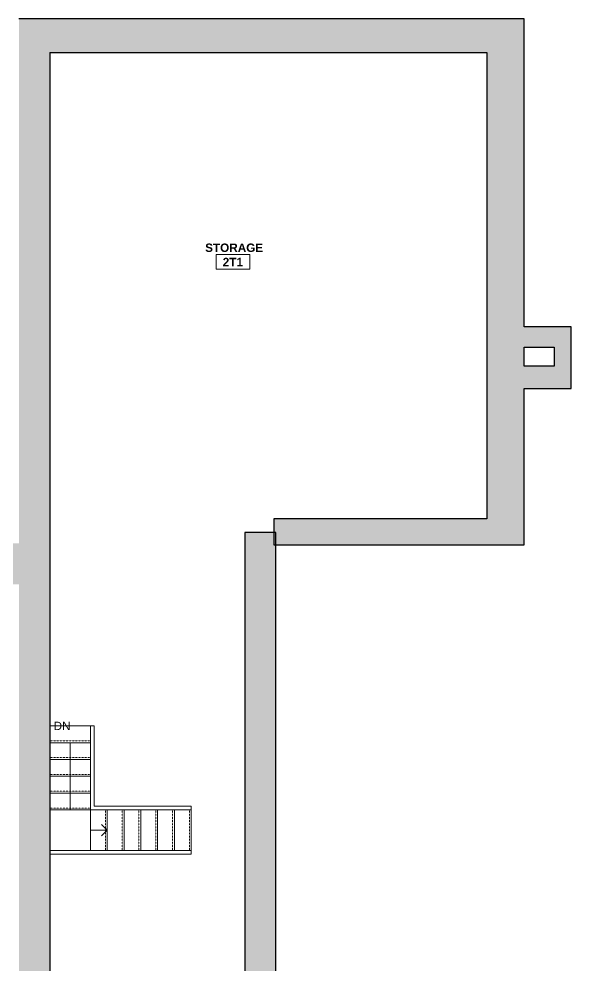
# Model space of a CAD drawing. Header units: inches. Extents: x -1176 to 1507, y -2587 to 978.
# Drawn here: x 1211 to 1507, y 363 to 870 of the extents above; entities that cross this region are included whole.
import ezdxf

# ---------------------------------------------------------------- set-up
doc = ezdxf.new("R2010")
doc.units = ezdxf.units.IN
doc.header["$MEASUREMENT"] = 0
doc.linetypes.add('Overhead 1_16_', pattern=[0.101562, 0.0625, -0.039062])
for name, color, linetype, lineweight in [('A-AREA-IDEN', 2, 'Continuous', 9), ('A-WALL', 113, 'Continuous', 18), ('A-WALL-PATT', 111, 'Continuous', 18), ('S-STRS', 31, 'Continuous', 18), ('S-STRS-ANNO', 31, 'Continuous', 9), ('S-STRS-IDEN', 31, 'Continuous', 9)]:
    doc.layers.add(name, color=color, linetype=linetype, lineweight=lineweight)
doc.styles.add('Swis721 Lt BT', font='swissl.ttf', dxfattribs={"height": 4.5})
doc.styles.add('Swis721 Lt BT_B', font='', dxfattribs={"height": 4.5})
doc.styles.get('Swis721 Lt BT_B').set_extended_font_data('Swis721 Lt BT', bold=True)

# ---------------------------------------------------------------- blocks, each defined once
blk = doc.blocks.new('Room Tag - Room Name and Number-3379422-2nd Floor Construction')
at = {"layer": 'A-AREA-IDEN'}
for p, q in [((-0.188, -0.164), (-0.188, -0.002)), ((-0.188, -0.002), (0.187, -0.002)), ((0.187, -0.002), (-0.188, -0.002)), ((-0.188, -0.002), (-0.188, -0.164)), ((0.187, -0.002), (0.187, -0.164)), ((0.187, -0.164), (0.187, -0.002)), ((0.187, -0.164), (-0.188, -0.164)), ((-0.188, -0.164), (0.187, -0.164))]:
    blk.add_line(p, q, dxfattribs=at)

msp = doc.modelspace()

# ---------------------------------------------------------------- hatches: boundary and pattern name
at = {"layer": 'A-WALL-PATT', "lineweight": 9}
for points in [[(1340.81, 851.94), (1340.81, 869.94), (1211.24, 869.94), (1211.24, 851.94), (1227.74, 851.94)], [(1461.87, 851.94), (1461.87, 869.94), (1340.81, 869.94), (1340.81, 851.94)], [(1481.87, 737.41), (1481.87, 869.94), (1461.87, 869.94), (1461.87, 737.41)], [(1227.74, 283.44), (1227.74, 851.94), (1211.24, 851.94), (1211.24, 356.74), (1211.6, 356.91), (1211.6, 347), (1211.24, 347), (1211.24, 283.44), (1224.24, 283.44)], [(1461.87, 602.25), (1481.87, 602.25), (1481.87, 737.41), (1461.87, 737.41), (1461.87, 725.97)], [(1481.87, 694.04), (1498.03, 694.04), (1498.03, 705.04), (1481.87, 705.04)], [(1507.03, 683.97), (1507.03, 705.04), (1498.03, 705.04), (1498.03, 683.97)], [(1507.03, 671.97), (1507.03, 683.97), (1481.87, 683.97), (1481.87, 671.97)], [(1481.87, 588.25), (1481.87, 602.25), (1347.81, 602.25), (1347.81, 588.25), (1372.41, 588.25)], [(1332.31, 300.1), (1348.81, 300.1), (1348.81, 594.93), (1332.31, 594.93), (1332.31, 481.07)]]:
    msp.add_hatch(color=7, dxfattribs=at).paths.add_polyline_path(points, flags=0)
at = {"layer": 'A-WALL-PATT'}
h = msp.add_hatch(color=250, dxfattribs=at)
h.paths.add_polyline_path([(1211.24, 567.01), (1211.24, 589.01), (1167.7, 589.01), (1167.7, 567.01)], flags=0)
h.paths.add_polyline_path([(697.15, 567.01), (745.99, 567.01), (745.99, 589.01), (682.43, 589.01), (682.43, 567.01), (692.2, 567.01)], flags=0)
h.paths.add_polyline_path([(1130.2, 567.01), (1130.2, 589.01), (1068.64, 589.01), (1068.64, 567.01), (1130.01, 567.01)], flags=0)
h.paths.add_polyline_path([(783.49, 567.01), (837.04, 567.01), (837.04, 589.01), (783.49, 589.01)], flags=0)
h.paths.add_polyline_path([(1031.14, 567.01), (1031.14, 589.01), (977.59, 589.01), (977.59, 567.01)], flags=0)
h.paths.add_polyline_path([(940.09, 567.01), (940.09, 589.01), (874.54, 589.01), (874.54, 567.01), (924.02, 567.01)], flags=0)
h.paths.add_polyline_path([(644.93, 567.01), (644.93, 589.01), (576.53, 589.01), (576.53, 567.01), (606.02, 567.01)], flags=0)
h.paths.add_polyline_path([(495.15, 567.01), (539.03, 567.01), (539.03, 589.01), (495.15, 589.01)], flags=0)

# ---------------------------------------------------------------- linework, layer by layer
at = {"layer": 'A-WALL', "color": 8, "lineweight": 30}
for p, q in [((1481.87, 869.94), (1211.24, 869.94)), ((1481.87, 705.04), (1481.87, 869.94)), ((1227.74, 851.94), (1461.87, 851.94)), ((1227.74, 851.94), (1227.74, 283.44)), ((1461.87, 851.94), (1461.87, 602.25)), ((1507.03, 705.04), (1481.87, 705.04)), ((1507.03, 671.97), (1507.03, 705.04)), ((1481.87, 683.97), (1481.87, 694.04)), ((1481.87, 694.04), (1498.03, 694.04)), ((1498.03, 694.04), (1498.03, 683.97)), ((1498.03, 683.97), (1481.87, 683.97)), ((1481.87, 588.25), (1481.87, 671.97)), ((1481.87, 671.97), (1507.03, 671.97)), ((1461.87, 602.25), (1347.81, 602.25)), ((1347.81, 602.25), (1347.81, 588.25)), ((1348.81, 594.93), (1332.31, 594.93)), ((1332.31, 594.93), (1332.31, 300.1)), ((1348.81, 283.6), (1348.81, 594.93)), ((1347.81, 588.25), (1481.87, 588.25))]:
    msp.add_line(p, q, dxfattribs=at)
at = {"layer": 'S-STRS', "lineweight": 9}
for p, q in [((1227.74, 491.26), (1249.56, 491.26)), ((1251.56, 491.26), (1249.56, 491.26)), ((1249.56, 482.26), (1249.56, 491.26)), ((1251.56, 448.26), (1251.56, 491.26)), ((1227.74, 482.26), (1249.56, 482.26)), ((1249.56, 473.26), (1249.56, 482.26)), ((1227.74, 473.26), (1249.56, 473.26)), ((1249.56, 464.26), (1249.56, 473.26)), ((1227.74, 464.26), (1249.56, 464.26)), ((1249.56, 455.26), (1249.56, 464.26)), ((1227.74, 455.26), (1249.56, 455.26)), ((1249.56, 446.26), (1249.56, 455.26)), ((1227.74, 446.26), (1249.56, 446.26)), ((1249.56, 446.26), (1251.56, 446.26)), ((1249.56, 424.6), (1249.56, 446.26)), ((1303.56, 448.26), (1251.56, 448.26)), ((1258.56, 446.26), (1251.56, 446.26)), ((1267.56, 446.26), (1258.56, 446.26)), ((1258.56, 424.47), (1258.56, 446.26)), ((1276.56, 446.26), (1267.56, 446.26)), ((1267.56, 424.47), (1267.56, 446.26)), ((1285.56, 446.26), (1276.56, 446.26)), ((1276.56, 424.47), (1276.56, 446.26)), ((1294.56, 446.26), (1285.56, 446.26)), ((1285.56, 424.47), (1285.56, 446.26)), ((1303.56, 446.26), (1294.56, 446.26)), ((1294.56, 424.47), (1294.56, 446.26)), ((1303.56, 446.26), (1303.56, 448.26)), ((1303.56, 424.47), (1303.56, 446.26)), ((1227.74, 424.6), (1249.56, 424.6)), ((1227.74, 422.6), (1249.56, 422.6)), ((1249.56, 424.47), (1249.56, 424.6)), ((1258.56, 424.47), (1249.56, 424.47)), ((1249.56, 422.6), (1249.56, 422.47)), ((1303.56, 422.47), (1249.56, 422.47)), ((1267.56, 424.47), (1258.56, 424.47)), ((1276.56, 424.47), (1267.56, 424.47)), ((1285.56, 424.47), (1276.56, 424.47)), ((1294.56, 424.47), (1285.56, 424.47)), ((1303.56, 424.47), (1294.56, 424.47)), ((1303.56, 422.47), (1303.56, 424.47))]:
    msp.add_line(p, q, dxfattribs=at)
at = {"layer": 'S-STRS', "linetype": 'Overhead 1_16_', "lineweight": 9}
for p, q in [((1227.74, 483.26), (1249.56, 483.26)), ((1227.74, 474.26), (1249.56, 474.26)), ((1227.74, 465.26), (1249.56, 465.26)), ((1227.74, 456.26), (1249.56, 456.26)), ((1227.74, 447.26), (1249.56, 447.26)), ((1257.56, 424.47), (1257.56, 446.26)), ((1266.56, 424.47), (1266.56, 446.26)), ((1275.56, 424.47), (1275.56, 446.26)), ((1284.56, 424.47), (1284.56, 446.26)), ((1293.56, 424.47), (1293.56, 446.26)), ((1302.56, 424.47), (1302.56, 446.26))]:
    msp.add_line(p, q, dxfattribs=at)
at = {"layer": 'S-STRS-ANNO'}
for p, q in [((1238.65, 473.26), (1238.65, 482.26)), ((1238.65, 464.26), (1238.65, 473.26)), ((1238.65, 455.26), (1238.65, 464.26)), ((1238.65, 446.26), (1238.65, 455.26)), ((1258.56, 435.37), (1255.56, 438.37)), ((1258.56, 435.37), (1249.56, 435.37)), ((1258.56, 435.37), (1255.56, 432.37))]:
    msp.add_line(p, q, dxfattribs=at)

# ---------------------------------------------------------------- block references
at = {"layer": 'A-AREA-IDEN', "xscale": 47.99999999999997, "yscale": 47.99999999999997, "zscale": 47.99999999999997}
msp.add_blockref('Room Tag - Room Name and Number-3379422-2nd Floor Construction', (1325.88, 743.77), dxfattribs=at)

# ---------------------------------------------------------------- texts
at = {"layer": 'A-AREA-IDEN', "char_height": 4.5, "attachment_point": 1, "style": 'Swis721 Lt BT_B'}
for s, insert, width in [('STORAGE', (1311, 749.63), 35.9055), ('2T1', (1320.43, 741.97), 12.726)]:
    msp.add_mtext(s, dxfattribs=dict(at, insert=insert, width=width))
at = {"layer": 'S-STRS-IDEN', "insert": (1229.83, 493.5), "char_height": 4.5, "width": 10.5833, "attachment_point": 1, "line_spacing_factor": 1.005062, "style": 'Swis721 Lt BT'}
msp.add_mtext('DN', dxfattribs=at)

doc.saveas('drawing.dxf')
